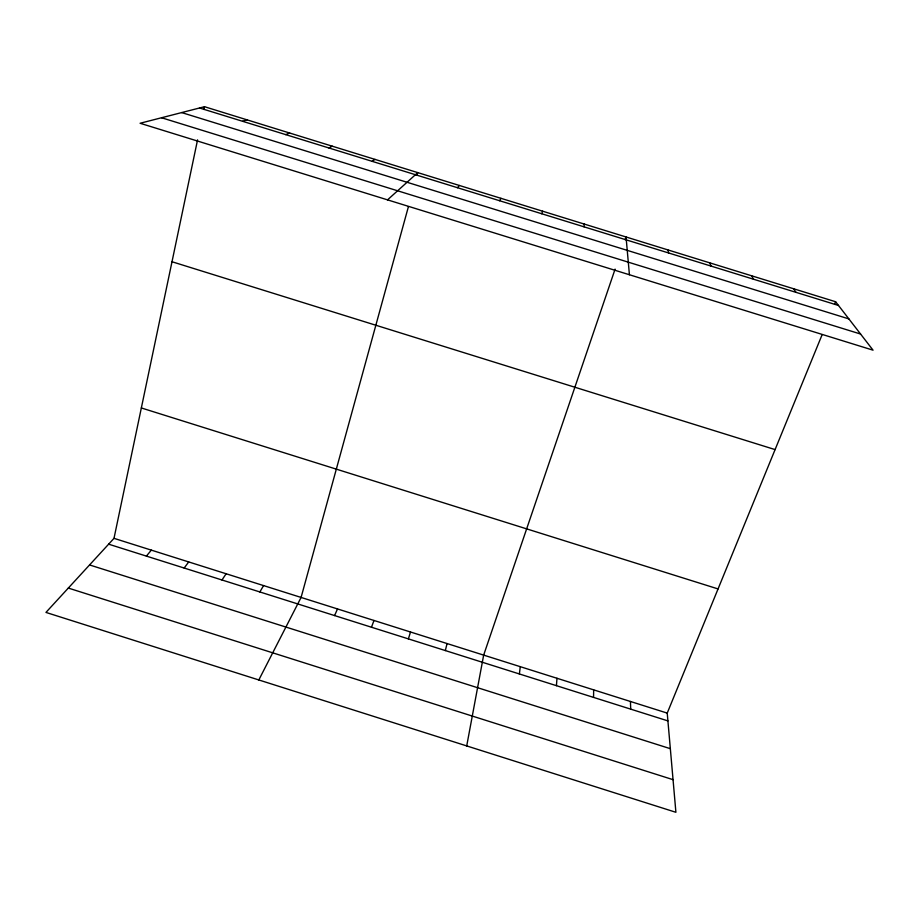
<?xml version="1.0" encoding="UTF-8"?>
<svg xmlns="http://www.w3.org/2000/svg" width="919" height="919" viewBox="0 0 919 919"><rect width="100%" height="100%" fill="white"/><g stroke="black" fill="none" stroke-linecap="round" stroke-linejoin="round"><path stroke-width="1.38" d="M593.548 697.406L593.674 689.859M556.432 685.677L556.971 678.268M584.024 226.832L584.289 224.075M519.361 673.96L520.292 666.677M466.714 745.929L483.658 655.109L615.098 269.118M822.126 334.688L667.228 713.098L675.902 812.293L45.95 612.422L114.002 538.339L197.562 139.86M203.926 109.464L204.512 106.707L835.612 301.742L873.05 350.173L140.102 123.261L204.512 106.707M445.336 650.572L447.059 643.553M408.427 206.614L301.087 597.442L258.813 679.957M417.019 175.334L417.766 172.611L387.531 199.86M541.796 213.771L542.578 211.186M408.381 638.889L410.506 632.008M625.138 239.652L626.046 236.976L629.423 274.747M371.46 627.229L373.999 620.474M834.544 304.384L835.612 301.742M334.585 615.569L337.514 608.952M499.626 200.744L500.924 198.309M259.847 591.951L263.581 585.598M221.984 579.992L226.12 573.766M184.156 568.045L188.705 561.946M457.501 187.717L459.316 185.454M146.385 556.098L151.336 550.136M372.138 161.33L375.009 159.389M328.899 147.97L332.299 146.201M285.717 134.622L289.646 133.014M242.593 121.297L247.05 119.849M199.526 107.982L838.507 305.487M181.675 112.578L848.88 318.904M161.549 117.747L860.575 334.034M172.002 261.743L775.096 449.598M141.342 407.956L718.049 588.93M114.002 538.339L667.228 713.098M108.637 544.174L667.906 720.898M89.568 564.944L670.342 748.686M68.316 588.068L673.041 779.668M793.602 288.761L795.957 292.334M751.639 275.792L753.465 279.204M709.721 262.834L711.03 266.085M667.86 249.899L668.641 252.978M630.434 701.473L630.71 709.146"/></g></svg>
